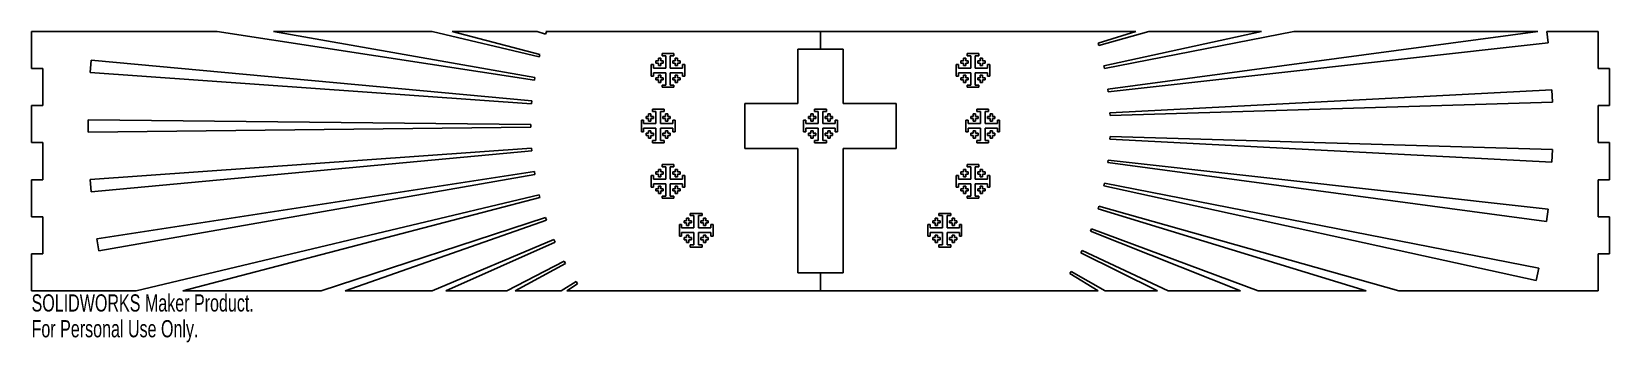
# Model space of a CAD drawing. Header units: inches. Extents: x 0 to 17.5, y -0.6 to 2.9.
import ezdxf

# ---------------------------------------------------------------- set-up
doc = ezdxf.new("R2010")
doc.units = ezdxf.units.IN
doc.header["$MEASUREMENT"] = 0
doc.styles.add('SLDTEXTSTYLE0', font='TXT', dxfattribs={"width": 0.7})

msp = doc.modelspace()

# ---------------------------------------------------------------- linework, layer by layer
at = {"color": 7, "linetype": 'Continuous', "lineweight": 25}
for p, q in [((0, 2.875), (0, 2.464)), ((2.06, 2.875), (0, 2.875)), ((5.577, 2.336), (2.06, 2.875)), ((2.683, 2.875), (5.581, 2.365)), ((4.443, 2.875), (2.683, 2.875)), ((5.629, 2.593), (4.443, 2.875)), ((4.666, 2.875), (5.636, 2.621)), ((5.608, 2.875), (4.666, 2.875)), ((5.701, 2.845), (5.608, 2.875)), ((5.711, 2.873), (5.701, 2.845)), ((12.246, 2.875), (5.704, 2.875)), ((5.704, 2.875), (5.711, 2.873)), ((8.75, 2.678), (8.75, 2.875)), ((11.829, 2.748), (12.246, 2.875)), ((12.39, 2.875), (11.838, 2.719)), ((11.894, 2.494), (13.64, 2.875)), ((14, 2.875), (11.9, 2.465)), ((11.938, 2.235), (16.705, 2.875)), ((13.64, 2.875), (12.39, 2.875)), ((16.705, 2.875), (14, 2.875)), ((16.804, 2.875), (16.819, 2.751)), ((17.375, 2.875), (16.804, 2.875)), ((17.375, 2.464), (17.375, 2.875)), ((6.994, 2.63), (7.123, 2.63)), ((6.994, 2.605), (6.994, 2.63)), ((7.123, 2.63), (7.123, 2.605)), ((9, 2.678), (8.5, 2.678)), ((8.5, 2.678), (8.5, 2.078)), ((9, 2.078), (9, 2.678)), ((10.506, 2.63), (10.377, 2.63)), ((10.377, 2.63), (10.377, 2.605)), ((10.506, 2.605), (10.506, 2.63)), ((11.838, 2.719), (11.829, 2.748)), ((16.819, 2.751), (11.941, 2.206)), ((0, 2.464), (0.125, 2.464)), ((0.125, 2.054), (0.125, 2.464)), ((0.65, 2.421), (0.661, 2.559)), ((0.661, 2.559), (5.548, 2.105)), ((5.636, 2.621), (5.629, 2.593)), ((6.872, 2.508), (6.897, 2.508)), ((6.872, 2.379), (6.872, 2.508)), ((6.897, 2.508), (6.897, 2.469)), ((6.897, 2.469), (7.033, 2.469)), ((6.925, 2.55), (6.953, 2.55)), ((6.925, 2.525), (6.925, 2.55)), ((6.953, 2.525), (6.925, 2.525)), ((6.953, 2.578), (6.978, 2.578)), ((6.953, 2.55), (6.953, 2.578)), ((6.953, 2.497), (6.953, 2.525)), ((6.978, 2.497), (6.953, 2.497)), ((6.978, 2.578), (6.978, 2.55)), ((6.978, 2.55), (7.006, 2.55)), ((6.978, 2.525), (6.978, 2.497)), ((7.006, 2.525), (6.978, 2.525)), ((7.033, 2.605), (6.994, 2.605)), ((7.006, 2.55), (7.006, 2.525)), ((7.033, 2.469), (7.033, 2.605)), ((7.084, 2.605), (7.084, 2.469)), ((7.123, 2.605), (7.084, 2.605)), ((7.084, 2.469), (7.22, 2.469)), ((7.112, 2.55), (7.139, 2.55)), ((7.112, 2.525), (7.112, 2.55)), ((7.139, 2.525), (7.112, 2.525)), ((7.139, 2.578), (7.165, 2.578)), ((7.139, 2.55), (7.139, 2.578)), ((7.139, 2.497), (7.139, 2.525)), ((7.165, 2.497), (7.139, 2.497)), ((7.165, 2.578), (7.165, 2.55)), ((7.165, 2.55), (7.192, 2.55)), ((7.165, 2.525), (7.165, 2.497)), ((7.192, 2.525), (7.165, 2.525)), ((7.192, 2.55), (7.192, 2.525)), ((7.22, 2.508), (7.245, 2.508)), ((7.22, 2.469), (7.22, 2.508)), ((7.245, 2.508), (7.245, 2.379)), ((10.28, 2.508), (10.255, 2.508)), ((10.255, 2.508), (10.255, 2.379)), ((10.28, 2.469), (10.28, 2.508)), ((10.416, 2.469), (10.28, 2.469)), ((10.335, 2.55), (10.308, 2.55)), ((10.308, 2.55), (10.308, 2.525)), ((10.308, 2.525), (10.335, 2.525)), ((10.361, 2.578), (10.335, 2.578)), ((10.335, 2.578), (10.335, 2.55)), ((10.335, 2.525), (10.335, 2.497)), ((10.335, 2.497), (10.361, 2.497)), ((10.361, 2.55), (10.361, 2.578)), ((10.388, 2.55), (10.361, 2.55)), ((10.361, 2.497), (10.361, 2.525)), ((10.361, 2.525), (10.388, 2.525)), ((10.377, 2.605), (10.416, 2.605)), ((10.388, 2.525), (10.388, 2.55)), ((10.416, 2.605), (10.416, 2.469)), ((10.467, 2.469), (10.467, 2.605)), ((10.467, 2.605), (10.506, 2.605)), ((10.603, 2.469), (10.467, 2.469)), ((10.522, 2.55), (10.494, 2.55)), ((10.494, 2.55), (10.494, 2.525)), ((10.494, 2.525), (10.522, 2.525)), ((10.547, 2.578), (10.522, 2.578)), ((10.522, 2.578), (10.522, 2.55)), ((10.522, 2.525), (10.522, 2.497)), ((10.522, 2.497), (10.547, 2.497)), ((10.547, 2.55), (10.547, 2.578)), ((10.575, 2.55), (10.547, 2.55)), ((10.547, 2.497), (10.547, 2.525)), ((10.547, 2.525), (10.575, 2.525)), ((10.575, 2.525), (10.575, 2.55)), ((10.628, 2.508), (10.603, 2.508)), ((10.603, 2.508), (10.603, 2.469)), ((10.628, 2.379), (10.628, 2.508)), ((11.9, 2.465), (11.894, 2.494)), ((17.5, 2.464), (17.375, 2.464)), ((17.5, 2.464), (17.5, 2.054)), ((5.546, 2.075), (0.65, 2.421)), ((5.581, 2.365), (5.577, 2.336)), ((6.897, 2.379), (6.872, 2.379)), ((6.897, 2.418), (6.897, 2.379)), ((7.033, 2.418), (6.897, 2.418)), ((6.925, 2.363), (6.953, 2.363)), ((6.925, 2.338), (6.925, 2.363)), ((6.953, 2.338), (6.925, 2.338)), ((6.953, 2.391), (6.978, 2.391)), ((6.953, 2.363), (6.953, 2.391)), ((6.953, 2.31), (6.953, 2.338)), ((6.978, 2.31), (6.953, 2.31)), ((6.978, 2.391), (6.978, 2.363)), ((6.978, 2.363), (7.006, 2.363)), ((6.978, 2.338), (6.978, 2.31)), ((7.006, 2.338), (6.978, 2.338)), ((6.994, 2.282), (7.033, 2.282)), ((6.994, 2.257), (6.994, 2.282)), ((7.006, 2.363), (7.006, 2.338)), ((7.033, 2.282), (7.033, 2.418)), ((7.084, 2.418), (7.084, 2.282)), ((7.22, 2.418), (7.084, 2.418)), ((7.084, 2.282), (7.123, 2.282)), ((7.112, 2.363), (7.139, 2.363)), ((7.112, 2.338), (7.112, 2.363)), ((7.139, 2.338), (7.112, 2.338)), ((7.123, 2.282), (7.123, 2.257)), ((7.139, 2.391), (7.165, 2.391)), ((7.139, 2.363), (7.139, 2.391)), ((7.139, 2.31), (7.139, 2.338)), ((7.165, 2.31), (7.139, 2.31)), ((7.165, 2.391), (7.165, 2.363)), ((7.165, 2.363), (7.192, 2.363)), ((7.165, 2.338), (7.165, 2.31)), ((7.192, 2.338), (7.165, 2.338)), ((7.192, 2.363), (7.192, 2.338)), ((7.22, 2.379), (7.22, 2.418)), ((7.245, 2.379), (7.22, 2.379)), ((10.255, 2.379), (10.28, 2.379)), ((10.28, 2.379), (10.28, 2.418)), ((10.28, 2.418), (10.416, 2.418)), ((10.335, 2.363), (10.308, 2.363)), ((10.308, 2.363), (10.308, 2.338)), ((10.308, 2.338), (10.335, 2.338)), ((10.361, 2.391), (10.335, 2.391)), ((10.335, 2.391), (10.335, 2.363)), ((10.335, 2.338), (10.335, 2.31)), ((10.335, 2.31), (10.361, 2.31)), ((10.361, 2.363), (10.361, 2.391)), ((10.388, 2.363), (10.361, 2.363)), ((10.361, 2.31), (10.361, 2.338)), ((10.361, 2.338), (10.388, 2.338)), ((10.416, 2.282), (10.377, 2.282)), ((10.377, 2.282), (10.377, 2.257)), ((10.388, 2.338), (10.388, 2.363)), ((10.416, 2.418), (10.416, 2.282)), ((10.467, 2.282), (10.467, 2.418)), ((10.467, 2.418), (10.603, 2.418)), ((10.506, 2.282), (10.467, 2.282)), ((10.494, 2.363), (10.494, 2.338)), ((10.522, 2.363), (10.494, 2.363)), ((10.494, 2.338), (10.522, 2.338)), ((10.506, 2.257), (10.506, 2.282)), ((10.547, 2.391), (10.522, 2.391)), ((10.522, 2.391), (10.522, 2.363)), ((10.522, 2.338), (10.522, 2.31)), ((10.522, 2.31), (10.547, 2.31)), ((10.547, 2.363), (10.547, 2.391)), ((10.575, 2.363), (10.547, 2.363)), ((10.547, 2.31), (10.547, 2.338)), ((10.547, 2.338), (10.575, 2.338)), ((10.575, 2.338), (10.575, 2.363)), ((10.603, 2.418), (10.603, 2.379)), ((10.603, 2.379), (10.628, 2.379)), ((5.548, 2.105), (5.546, 2.075)), ((7.123, 2.257), (6.994, 2.257)), ((10.377, 2.257), (10.506, 2.257)), ((11.941, 2.206), (11.938, 2.235)), ((11.96, 1.974), (16.862, 2.228)), ((16.862, 2.228), (16.868, 2.091)), ((0, 2.054), (0, 1.643)), ((0, 2.054), (0.125, 2.054)), ((6.816, 1.934), (6.844, 1.934)), ((6.816, 1.909), (6.816, 1.934)), ((6.844, 1.962), (6.869, 1.962)), ((6.844, 1.934), (6.844, 1.962)), ((6.869, 1.962), (6.869, 1.934)), ((6.869, 1.934), (6.897, 1.934)), ((6.885, 2.015), (7.015, 2.015)), ((6.885, 1.99), (6.885, 2.015)), ((6.925, 1.99), (6.885, 1.99)), ((6.897, 1.934), (6.897, 1.909)), ((6.925, 1.854), (6.925, 1.99)), ((6.975, 1.99), (6.975, 1.854)), ((7.015, 1.99), (6.975, 1.99)), ((7.003, 1.934), (7.031, 1.934)), ((7.003, 1.909), (7.003, 1.934)), ((7.015, 2.015), (7.015, 1.99)), ((7.031, 1.962), (7.056, 1.962)), ((7.031, 1.934), (7.031, 1.962)), ((7.056, 1.962), (7.056, 1.934)), ((7.056, 1.934), (7.084, 1.934)), ((7.084, 1.934), (7.084, 1.909)), ((7.909, 2.078), (7.909, 1.578)), ((8.5, 2.078), (7.909, 2.078)), ((8.616, 1.934), (8.644, 1.934)), ((8.616, 1.909), (8.616, 1.934)), ((8.644, 1.962), (8.669, 1.962)), ((8.644, 1.934), (8.644, 1.962)), ((8.669, 1.962), (8.669, 1.934)), ((8.669, 1.934), (8.697, 1.934)), ((8.685, 2.015), (8.815, 2.015)), ((8.685, 1.99), (8.685, 2.015)), ((8.725, 1.99), (8.685, 1.99)), ((8.697, 1.934), (8.697, 1.909)), ((8.725, 1.854), (8.725, 1.99)), ((8.775, 1.99), (8.775, 1.854)), ((8.815, 1.99), (8.775, 1.99)), ((8.803, 1.934), (8.831, 1.934)), ((8.803, 1.909), (8.803, 1.934)), ((8.815, 2.015), (8.815, 1.99)), ((8.831, 1.962), (8.856, 1.962)), ((8.831, 1.934), (8.831, 1.962)), ((8.856, 1.962), (8.856, 1.934)), ((8.856, 1.934), (8.884, 1.934)), ((8.884, 1.934), (8.884, 1.909)), ((9.591, 2.078), (9, 2.078)), ((9.591, 1.578), (9.591, 2.078)), ((10.444, 1.934), (10.416, 1.934)), ((10.416, 1.934), (10.416, 1.909)), ((10.469, 1.962), (10.444, 1.962)), ((10.444, 1.962), (10.444, 1.934)), ((10.469, 1.934), (10.469, 1.962)), ((10.497, 1.934), (10.469, 1.934)), ((10.615, 2.015), (10.485, 2.015)), ((10.485, 2.015), (10.485, 1.99)), ((10.485, 1.99), (10.525, 1.99)), ((10.497, 1.909), (10.497, 1.934)), ((10.525, 1.99), (10.525, 1.854)), ((10.575, 1.854), (10.575, 1.99)), ((10.575, 1.99), (10.615, 1.99)), ((10.631, 1.934), (10.603, 1.934)), ((10.603, 1.934), (10.603, 1.909)), ((10.615, 1.99), (10.615, 2.015)), ((10.656, 1.962), (10.631, 1.962)), ((10.631, 1.962), (10.631, 1.934)), ((10.656, 1.934), (10.656, 1.962)), ((10.684, 1.934), (10.656, 1.934)), ((10.684, 1.909), (10.684, 1.934)), ((11.962, 1.944), (11.96, 1.974)), ((16.868, 2.091), (11.962, 1.944)), ((17.5, 2.054), (17.375, 2.054)), ((17.375, 1.643), (17.375, 2.054)), ((0.628, 1.897), (5.536, 1.843)), ((0.628, 1.759), (0.628, 1.897)), ((5.536, 1.813), (0.628, 1.759)), ((5.536, 1.843), (5.536, 1.813)), ((6.763, 1.893), (6.788, 1.893)), ((6.763, 1.764), (6.763, 1.893)), ((6.788, 1.764), (6.763, 1.764)), ((6.788, 1.893), (6.788, 1.854)), ((6.788, 1.854), (6.925, 1.854)), ((6.788, 1.803), (6.788, 1.764)), ((6.925, 1.803), (6.788, 1.803)), ((6.844, 1.909), (6.816, 1.909)), ((6.844, 1.881), (6.844, 1.909)), ((6.869, 1.881), (6.844, 1.881)), ((6.844, 1.775), (6.869, 1.775)), ((6.844, 1.747), (6.844, 1.775)), ((6.869, 1.909), (6.869, 1.881)), ((6.897, 1.909), (6.869, 1.909)), ((6.869, 1.775), (6.869, 1.747)), ((6.925, 1.667), (6.925, 1.803)), ((6.975, 1.854), (7.112, 1.854)), ((6.975, 1.803), (6.975, 1.667)), ((7.112, 1.803), (6.975, 1.803)), ((7.031, 1.909), (7.003, 1.909)), ((7.031, 1.881), (7.031, 1.909)), ((7.056, 1.881), (7.031, 1.881)), ((7.031, 1.775), (7.056, 1.775)), ((7.031, 1.747), (7.031, 1.775)), ((7.056, 1.909), (7.056, 1.881)), ((7.084, 1.909), (7.056, 1.909)), ((7.056, 1.775), (7.056, 1.747)), ((7.112, 1.893), (7.137, 1.893)), ((7.112, 1.854), (7.112, 1.893)), ((7.112, 1.764), (7.112, 1.803)), ((7.137, 1.764), (7.112, 1.764)), ((7.137, 1.893), (7.137, 1.764)), ((8.563, 1.893), (8.588, 1.893)), ((8.563, 1.764), (8.563, 1.893)), ((8.588, 1.764), (8.563, 1.764)), ((8.588, 1.893), (8.588, 1.854)), ((8.588, 1.854), (8.725, 1.854)), ((8.588, 1.803), (8.588, 1.764)), ((8.725, 1.803), (8.588, 1.803)), ((8.644, 1.909), (8.616, 1.909)), ((8.644, 1.881), (8.644, 1.909)), ((8.669, 1.881), (8.644, 1.881)), ((8.644, 1.775), (8.669, 1.775)), ((8.644, 1.747), (8.644, 1.775)), ((8.669, 1.909), (8.669, 1.881)), ((8.697, 1.909), (8.669, 1.909)), ((8.669, 1.775), (8.669, 1.747)), ((8.725, 1.667), (8.725, 1.803)), ((8.775, 1.854), (8.912, 1.854)), ((8.775, 1.803), (8.775, 1.667)), ((8.912, 1.803), (8.775, 1.803)), ((8.831, 1.909), (8.803, 1.909)), ((8.831, 1.881), (8.831, 1.909)), ((8.856, 1.881), (8.831, 1.881)), ((8.831, 1.775), (8.856, 1.775)), ((8.831, 1.747), (8.831, 1.775)), ((8.856, 1.909), (8.856, 1.881)), ((8.884, 1.909), (8.856, 1.909)), ((8.856, 1.775), (8.856, 1.747)), ((8.912, 1.893), (8.937, 1.893)), ((8.912, 1.854), (8.912, 1.893)), ((8.912, 1.764), (8.912, 1.803)), ((8.937, 1.764), (8.912, 1.764)), ((8.937, 1.893), (8.937, 1.764)), ((10.388, 1.893), (10.363, 1.893)), ((10.363, 1.893), (10.363, 1.764)), ((10.363, 1.764), (10.388, 1.764)), ((10.388, 1.854), (10.388, 1.893)), ((10.525, 1.854), (10.388, 1.854)), ((10.388, 1.764), (10.388, 1.803)), ((10.388, 1.803), (10.525, 1.803)), ((10.416, 1.909), (10.444, 1.909)), ((10.444, 1.909), (10.444, 1.881)), ((10.444, 1.881), (10.469, 1.881)), ((10.469, 1.775), (10.444, 1.775)), ((10.444, 1.775), (10.444, 1.747)), ((10.469, 1.881), (10.469, 1.909)), ((10.469, 1.909), (10.497, 1.909)), ((10.469, 1.747), (10.469, 1.775)), ((10.525, 1.803), (10.525, 1.667)), ((10.712, 1.854), (10.575, 1.854)), ((10.575, 1.667), (10.575, 1.803)), ((10.575, 1.803), (10.712, 1.803)), ((10.603, 1.909), (10.631, 1.909)), ((10.631, 1.909), (10.631, 1.881)), ((10.631, 1.881), (10.656, 1.881)), ((10.656, 1.775), (10.631, 1.775)), ((10.631, 1.775), (10.631, 1.747)), ((10.656, 1.881), (10.656, 1.909)), ((10.656, 1.909), (10.684, 1.909)), ((10.656, 1.747), (10.656, 1.775)), ((10.737, 1.893), (10.712, 1.893)), ((10.712, 1.893), (10.712, 1.854)), ((10.712, 1.803), (10.712, 1.764)), ((10.712, 1.764), (10.737, 1.764)), ((10.737, 1.764), (10.737, 1.893)), ((0, 1.643), (0.125, 1.643)), ((0.125, 1.232), (0.125, 1.643)), ((0.65, 1.235), (5.546, 1.581)), ((5.546, 1.581), (5.548, 1.551)), ((6.816, 1.747), (6.844, 1.747)), ((6.816, 1.722), (6.816, 1.747)), ((6.844, 1.722), (6.816, 1.722)), ((6.844, 1.694), (6.844, 1.722)), ((6.869, 1.694), (6.844, 1.694)), ((6.869, 1.747), (6.897, 1.747)), ((6.869, 1.722), (6.869, 1.694)), ((6.897, 1.722), (6.869, 1.722)), ((6.885, 1.667), (6.925, 1.667)), ((6.885, 1.642), (6.885, 1.667)), ((7.015, 1.642), (6.885, 1.642)), ((6.897, 1.747), (6.897, 1.722)), ((6.975, 1.667), (7.015, 1.667)), ((7.003, 1.747), (7.031, 1.747)), ((7.003, 1.722), (7.003, 1.747)), ((7.031, 1.722), (7.003, 1.722)), ((7.015, 1.667), (7.015, 1.642)), ((7.031, 1.694), (7.031, 1.722)), ((7.056, 1.694), (7.031, 1.694)), ((7.056, 1.747), (7.084, 1.747)), ((7.056, 1.722), (7.056, 1.694)), ((7.084, 1.722), (7.056, 1.722)), ((7.084, 1.747), (7.084, 1.722)), ((7.909, 1.578), (8.5, 1.578)), ((8.5, 1.578), (8.5, 0.197)), ((8.616, 1.747), (8.644, 1.747)), ((8.616, 1.722), (8.616, 1.747)), ((8.644, 1.722), (8.616, 1.722)), ((8.644, 1.694), (8.644, 1.722)), ((8.669, 1.694), (8.644, 1.694)), ((8.669, 1.747), (8.697, 1.747)), ((8.669, 1.722), (8.669, 1.694)), ((8.697, 1.722), (8.669, 1.722)), ((8.685, 1.667), (8.725, 1.667)), ((8.685, 1.642), (8.685, 1.667)), ((8.815, 1.642), (8.685, 1.642)), ((8.697, 1.747), (8.697, 1.722)), ((8.775, 1.667), (8.815, 1.667)), ((8.803, 1.747), (8.831, 1.747)), ((8.803, 1.722), (8.803, 1.747)), ((8.831, 1.722), (8.803, 1.722)), ((8.815, 1.667), (8.815, 1.642)), ((8.831, 1.694), (8.831, 1.722)), ((8.856, 1.694), (8.831, 1.694)), ((8.856, 1.747), (8.884, 1.747)), ((8.856, 1.722), (8.856, 1.694)), ((8.884, 1.722), (8.856, 1.722)), ((8.884, 1.747), (8.884, 1.722)), ((9, 0.197), (9, 1.578)), ((9, 1.578), (9.591, 1.578)), ((10.444, 1.747), (10.416, 1.747)), ((10.416, 1.747), (10.416, 1.722)), ((10.416, 1.722), (10.444, 1.722)), ((10.444, 1.722), (10.444, 1.694)), ((10.444, 1.694), (10.469, 1.694)), ((10.497, 1.747), (10.469, 1.747)), ((10.469, 1.694), (10.469, 1.722)), ((10.469, 1.722), (10.497, 1.722)), ((10.525, 1.667), (10.485, 1.667)), ((10.485, 1.667), (10.485, 1.642)), ((10.485, 1.642), (10.615, 1.642)), ((10.497, 1.722), (10.497, 1.747)), ((10.615, 1.667), (10.575, 1.667)), ((10.603, 1.747), (10.603, 1.722)), ((10.631, 1.747), (10.603, 1.747)), ((10.603, 1.722), (10.631, 1.722)), ((10.615, 1.642), (10.615, 1.667)), ((10.631, 1.722), (10.631, 1.694)), ((10.631, 1.694), (10.656, 1.694)), ((10.684, 1.747), (10.656, 1.747)), ((10.656, 1.694), (10.656, 1.722)), ((10.656, 1.722), (10.684, 1.722)), ((10.684, 1.722), (10.684, 1.747)), ((11.96, 1.682), (11.962, 1.712)), ((16.862, 1.428), (11.96, 1.682)), ((11.962, 1.712), (16.868, 1.566)), ((17.5, 1.643), (17.375, 1.643)), ((17.5, 1.643), (17.5, 1.232)), ((5.548, 1.551), (0.661, 1.097)), ((11.938, 1.421), (11.941, 1.45)), ((16.803, 0.768), (11.938, 1.421)), ((11.941, 1.45), (16.819, 0.905)), ((16.868, 1.566), (16.862, 1.428)), ((0, 1.232), (0, 0.821)), ((0, 1.232), (0.125, 1.232)), ((0.661, 1.097), (0.65, 1.235)), ((0.725, 0.577), (5.577, 1.321)), ((5.581, 1.291), (0.747, 0.441)), ((5.577, 1.321), (5.581, 1.291)), ((6.872, 1.277), (6.897, 1.277)), ((6.872, 1.148), (6.872, 1.277)), ((6.897, 1.277), (6.897, 1.238)), ((6.897, 1.238), (7.033, 1.238)), ((6.925, 1.318), (6.953, 1.318)), ((6.925, 1.293), (6.925, 1.318)), ((6.953, 1.293), (6.925, 1.293)), ((6.953, 1.346), (6.978, 1.346)), ((6.953, 1.318), (6.953, 1.346)), ((6.953, 1.265), (6.953, 1.293)), ((6.978, 1.265), (6.953, 1.265)), ((6.978, 1.346), (6.978, 1.318)), ((6.978, 1.318), (7.006, 1.318)), ((6.978, 1.293), (6.978, 1.265)), ((7.006, 1.293), (6.978, 1.293)), ((6.994, 1.399), (7.123, 1.399)), ((6.994, 1.374), (6.994, 1.399)), ((7.033, 1.374), (6.994, 1.374)), ((7.006, 1.318), (7.006, 1.293)), ((7.033, 1.238), (7.033, 1.374)), ((7.084, 1.374), (7.084, 1.238)), ((7.123, 1.374), (7.084, 1.374)), ((7.084, 1.238), (7.22, 1.238)), ((7.112, 1.318), (7.139, 1.318)), ((7.112, 1.293), (7.112, 1.318)), ((7.139, 1.293), (7.112, 1.293)), ((7.123, 1.399), (7.123, 1.374)), ((7.139, 1.346), (7.165, 1.346)), ((7.139, 1.318), (7.139, 1.346)), ((7.139, 1.265), (7.139, 1.293)), ((7.165, 1.265), (7.139, 1.265)), ((7.165, 1.346), (7.165, 1.318)), ((7.165, 1.318), (7.192, 1.318)), ((7.165, 1.293), (7.165, 1.265)), ((7.192, 1.293), (7.165, 1.293)), ((7.192, 1.318), (7.192, 1.293)), ((7.22, 1.277), (7.245, 1.277)), ((7.22, 1.238), (7.22, 1.277)), ((7.245, 1.277), (7.245, 1.148)), ((10.28, 1.277), (10.255, 1.277)), ((10.255, 1.277), (10.255, 1.148)), ((10.28, 1.238), (10.28, 1.277)), ((10.416, 1.238), (10.28, 1.238)), ((10.335, 1.318), (10.308, 1.318)), ((10.308, 1.318), (10.308, 1.293)), ((10.308, 1.293), (10.335, 1.293)), ((10.361, 1.346), (10.335, 1.346)), ((10.335, 1.346), (10.335, 1.318)), ((10.335, 1.293), (10.335, 1.265)), ((10.335, 1.265), (10.361, 1.265)), ((10.361, 1.318), (10.361, 1.346)), ((10.388, 1.318), (10.361, 1.318)), ((10.361, 1.265), (10.361, 1.293)), ((10.361, 1.293), (10.388, 1.293)), ((10.506, 1.399), (10.377, 1.399)), ((10.377, 1.399), (10.377, 1.374)), ((10.377, 1.374), (10.416, 1.374)), ((10.388, 1.293), (10.388, 1.318)), ((10.416, 1.374), (10.416, 1.238)), ((10.467, 1.238), (10.467, 1.374)), ((10.467, 1.374), (10.506, 1.374)), ((10.603, 1.238), (10.467, 1.238)), ((10.522, 1.318), (10.494, 1.318)), ((10.494, 1.318), (10.494, 1.293)), ((10.494, 1.293), (10.522, 1.293)), ((10.506, 1.374), (10.506, 1.399)), ((10.547, 1.346), (10.522, 1.346)), ((10.522, 1.346), (10.522, 1.318)), ((10.522, 1.293), (10.522, 1.265)), ((10.522, 1.265), (10.547, 1.265)), ((10.547, 1.318), (10.547, 1.346)), ((10.575, 1.318), (10.547, 1.318)), ((10.547, 1.265), (10.547, 1.293)), ((10.547, 1.293), (10.575, 1.293)), ((10.575, 1.293), (10.575, 1.318)), ((10.628, 1.277), (10.603, 1.277)), ((10.603, 1.277), (10.603, 1.238)), ((10.628, 1.148), (10.628, 1.277)), ((17.5, 1.232), (17.375, 1.232)), ((17.375, 0.821), (17.375, 1.232)), ((1.162, 0), (5.629, 1.064)), ((5.629, 1.064), (5.636, 1.035)), ((6.897, 1.148), (6.872, 1.148)), ((6.897, 1.187), (6.897, 1.148)), ((7.033, 1.187), (6.897, 1.187)), ((6.925, 1.132), (6.953, 1.132)), ((6.925, 1.107), (6.925, 1.132)), ((6.953, 1.107), (6.925, 1.107)), ((6.953, 1.16), (6.978, 1.16)), ((6.953, 1.132), (6.953, 1.16)), ((6.953, 1.079), (6.953, 1.107)), ((6.978, 1.079), (6.953, 1.079)), ((6.978, 1.16), (6.978, 1.132)), ((6.978, 1.132), (7.006, 1.132)), ((6.978, 1.107), (6.978, 1.079)), ((7.006, 1.107), (6.978, 1.107)), ((6.994, 1.051), (7.033, 1.051)), ((6.994, 1.026), (6.994, 1.051)), ((7.006, 1.132), (7.006, 1.107)), ((7.033, 1.051), (7.033, 1.187)), ((7.084, 1.187), (7.084, 1.051)), ((7.22, 1.187), (7.084, 1.187)), ((7.084, 1.051), (7.123, 1.051)), ((7.112, 1.132), (7.139, 1.132)), ((7.112, 1.107), (7.112, 1.132)), ((7.139, 1.107), (7.112, 1.107)), ((7.123, 1.051), (7.123, 1.026)), ((7.139, 1.16), (7.165, 1.16)), ((7.139, 1.132), (7.139, 1.16)), ((7.139, 1.079), (7.139, 1.107)), ((7.165, 1.079), (7.139, 1.079)), ((7.165, 1.16), (7.165, 1.132)), ((7.165, 1.132), (7.192, 1.132)), ((7.165, 1.107), (7.165, 1.079)), ((7.192, 1.107), (7.165, 1.107)), ((7.192, 1.132), (7.192, 1.107)), ((7.22, 1.148), (7.22, 1.187)), ((7.245, 1.148), (7.22, 1.148)), ((10.255, 1.148), (10.28, 1.148)), ((10.28, 1.148), (10.28, 1.187)), ((10.28, 1.187), (10.416, 1.187)), ((10.335, 1.132), (10.308, 1.132)), ((10.308, 1.132), (10.308, 1.107)), ((10.308, 1.107), (10.335, 1.107)), ((10.361, 1.16), (10.335, 1.16)), ((10.335, 1.16), (10.335, 1.132)), ((10.335, 1.107), (10.335, 1.079)), ((10.335, 1.079), (10.361, 1.079)), ((10.361, 1.132), (10.361, 1.16)), ((10.388, 1.132), (10.361, 1.132)), ((10.361, 1.079), (10.361, 1.107)), ((10.361, 1.107), (10.388, 1.107)), ((10.416, 1.051), (10.377, 1.051)), ((10.377, 1.051), (10.377, 1.026)), ((10.388, 1.107), (10.388, 1.132)), ((10.416, 1.187), (10.416, 1.051)), ((10.467, 1.051), (10.467, 1.187)), ((10.467, 1.187), (10.603, 1.187)), ((10.506, 1.051), (10.467, 1.051)), ((10.494, 1.132), (10.494, 1.107)), ((10.522, 1.132), (10.494, 1.132)), ((10.494, 1.107), (10.522, 1.107)), ((10.506, 1.026), (10.506, 1.051)), ((10.547, 1.16), (10.522, 1.16)), ((10.522, 1.16), (10.522, 1.132)), ((10.522, 1.107), (10.522, 1.079)), ((10.522, 1.079), (10.547, 1.079)), ((10.547, 1.132), (10.547, 1.16)), ((10.575, 1.132), (10.547, 1.132)), ((10.547, 1.079), (10.547, 1.107)), ((10.547, 1.107), (10.575, 1.107)), ((10.575, 1.107), (10.575, 1.132)), ((10.603, 1.187), (10.603, 1.148)), ((10.603, 1.148), (10.628, 1.148)), ((11.894, 1.163), (11.9, 1.192)), ((16.689, 0.115), (11.894, 1.163)), ((11.9, 1.192), (16.717, 0.25)), ((5.636, 1.035), (1.679, 0)), ((7.123, 1.026), (6.994, 1.026)), ((10.377, 1.026), (10.506, 1.026)), ((11.829, 0.909), (11.838, 0.937)), ((14.802, 0), (11.829, 0.909)), ((11.838, 0.937), (15.164, 0)), ((16.819, 0.905), (16.803, 0.768)), ((0, 0.821), (0.125, 0.821)), ((0.125, 0.411), (0.125, 0.821)), ((3.213, 0), (5.701, 0.812)), ((5.711, 0.784), (3.477, 0)), ((5.701, 0.812), (5.711, 0.784)), ((7.185, 0.736), (7.21, 0.736)), ((7.185, 0.606), (7.185, 0.736)), ((7.21, 0.736), (7.21, 0.697)), ((7.237, 0.777), (7.265, 0.777)), ((7.237, 0.752), (7.237, 0.777)), ((7.265, 0.752), (7.237, 0.752)), ((7.265, 0.805), (7.29, 0.805)), ((7.265, 0.777), (7.265, 0.805)), ((7.265, 0.724), (7.265, 0.752)), ((7.29, 0.724), (7.265, 0.724)), ((7.29, 0.805), (7.29, 0.777)), ((7.29, 0.777), (7.318, 0.777)), ((7.29, 0.752), (7.29, 0.724)), ((7.318, 0.752), (7.29, 0.752)), ((7.306, 0.858), (7.436, 0.858)), ((7.306, 0.833), (7.306, 0.858)), ((7.346, 0.833), (7.306, 0.833)), ((7.318, 0.777), (7.318, 0.752)), ((7.346, 0.697), (7.346, 0.833)), ((7.397, 0.833), (7.397, 0.697)), ((7.436, 0.833), (7.397, 0.833)), ((7.424, 0.777), (7.452, 0.777)), ((7.424, 0.752), (7.424, 0.777)), ((7.452, 0.752), (7.424, 0.752)), ((7.436, 0.858), (7.436, 0.833)), ((7.452, 0.805), (7.477, 0.805)), ((7.452, 0.777), (7.452, 0.805)), ((7.452, 0.724), (7.452, 0.752)), ((7.477, 0.724), (7.452, 0.724)), ((7.477, 0.805), (7.477, 0.777)), ((7.477, 0.777), (7.505, 0.777)), ((7.477, 0.752), (7.477, 0.724)), ((7.505, 0.752), (7.477, 0.752)), ((7.505, 0.777), (7.505, 0.752)), ((7.533, 0.736), (7.558, 0.736)), ((7.533, 0.697), (7.533, 0.736)), ((7.558, 0.736), (7.558, 0.606)), ((9.967, 0.736), (9.942, 0.736)), ((9.942, 0.736), (9.942, 0.606)), ((9.967, 0.697), (9.967, 0.736)), ((10.023, 0.777), (9.995, 0.777)), ((9.995, 0.777), (9.995, 0.752)), ((9.995, 0.752), (10.023, 0.752)), ((10.048, 0.805), (10.023, 0.805)), ((10.023, 0.805), (10.023, 0.777)), ((10.023, 0.752), (10.023, 0.724)), ((10.023, 0.724), (10.048, 0.724)), ((10.048, 0.777), (10.048, 0.805)), ((10.076, 0.777), (10.048, 0.777)), ((10.048, 0.724), (10.048, 0.752)), ((10.048, 0.752), (10.076, 0.752)), ((10.194, 0.858), (10.064, 0.858)), ((10.064, 0.858), (10.064, 0.833)), ((10.064, 0.833), (10.103, 0.833)), ((10.076, 0.752), (10.076, 0.777)), ((10.103, 0.833), (10.103, 0.697)), ((10.154, 0.697), (10.154, 0.833)), ((10.154, 0.833), (10.194, 0.833)), ((10.21, 0.777), (10.182, 0.777)), ((10.182, 0.777), (10.182, 0.752)), ((10.182, 0.752), (10.21, 0.752)), ((10.194, 0.833), (10.194, 0.858)), ((10.235, 0.805), (10.21, 0.805)), ((10.21, 0.805), (10.21, 0.777)), ((10.21, 0.752), (10.21, 0.724)), ((10.21, 0.724), (10.235, 0.724)), ((10.235, 0.777), (10.235, 0.805)), ((10.263, 0.777), (10.235, 0.777)), ((10.235, 0.724), (10.235, 0.752)), ((10.235, 0.752), (10.263, 0.752)), ((10.263, 0.752), (10.263, 0.777)), ((10.315, 0.736), (10.29, 0.736)), ((10.29, 0.736), (10.29, 0.697)), ((10.315, 0.606), (10.315, 0.736)), ((17.5, 0.821), (17.375, 0.821)), ((17.5, 0.821), (17.5, 0.411)), ((0.747, 0.441), (0.725, 0.577)), ((4.443, 0), (5.794, 0.567)), ((5.806, 0.54), (4.595, 0)), ((5.794, 0.567), (5.806, 0.54)), ((7.21, 0.606), (7.185, 0.606)), ((7.21, 0.697), (7.346, 0.697)), ((7.21, 0.646), (7.21, 0.606)), ((7.346, 0.646), (7.21, 0.646)), ((7.237, 0.59), (7.265, 0.59)), ((7.237, 0.565), (7.237, 0.59)), ((7.265, 0.565), (7.237, 0.565)), ((7.265, 0.618), (7.29, 0.618)), ((7.265, 0.59), (7.265, 0.618)), ((7.265, 0.537), (7.265, 0.565)), ((7.29, 0.537), (7.265, 0.537)), ((7.29, 0.618), (7.29, 0.59)), ((7.29, 0.59), (7.318, 0.59)), ((7.29, 0.565), (7.29, 0.537)), ((7.318, 0.565), (7.29, 0.565)), ((7.318, 0.59), (7.318, 0.565)), ((7.346, 0.51), (7.346, 0.646)), ((7.397, 0.697), (7.533, 0.697)), ((7.397, 0.646), (7.397, 0.51)), ((7.533, 0.646), (7.397, 0.646)), ((7.424, 0.59), (7.452, 0.59)), ((7.424, 0.565), (7.424, 0.59)), ((7.452, 0.565), (7.424, 0.565)), ((7.452, 0.618), (7.477, 0.618)), ((7.452, 0.59), (7.452, 0.618)), ((7.452, 0.537), (7.452, 0.565)), ((7.477, 0.537), (7.452, 0.537)), ((7.477, 0.618), (7.477, 0.59)), ((7.477, 0.59), (7.505, 0.59)), ((7.477, 0.565), (7.477, 0.537)), ((7.505, 0.565), (7.477, 0.565)), ((7.505, 0.59), (7.505, 0.565)), ((7.533, 0.606), (7.533, 0.646)), ((7.558, 0.606), (7.533, 0.606)), ((9.942, 0.606), (9.967, 0.606)), ((10.103, 0.697), (9.967, 0.697)), ((9.967, 0.606), (9.967, 0.646)), ((9.967, 0.646), (10.103, 0.646)), ((10.023, 0.59), (9.995, 0.59)), ((9.995, 0.59), (9.995, 0.565)), ((9.995, 0.565), (10.023, 0.565)), ((10.048, 0.618), (10.023, 0.618)), ((10.023, 0.618), (10.023, 0.59)), ((10.023, 0.565), (10.023, 0.537)), ((10.023, 0.537), (10.048, 0.537)), ((10.048, 0.59), (10.048, 0.618)), ((10.076, 0.59), (10.048, 0.59)), ((10.048, 0.537), (10.048, 0.565)), ((10.048, 0.565), (10.076, 0.565)), ((10.076, 0.565), (10.076, 0.59)), ((10.103, 0.646), (10.103, 0.51)), ((10.29, 0.697), (10.154, 0.697)), ((10.154, 0.51), (10.154, 0.646)), ((10.154, 0.646), (10.29, 0.646)), ((10.182, 0.59), (10.182, 0.565)), ((10.21, 0.59), (10.182, 0.59)), ((10.182, 0.565), (10.21, 0.565)), ((10.235, 0.618), (10.21, 0.618)), ((10.21, 0.618), (10.21, 0.59)), ((10.21, 0.565), (10.21, 0.537)), ((10.21, 0.537), (10.235, 0.537)), ((10.235, 0.59), (10.235, 0.618)), ((10.263, 0.59), (10.235, 0.59)), ((10.235, 0.537), (10.235, 0.565)), ((10.235, 0.565), (10.263, 0.565)), ((10.263, 0.565), (10.263, 0.59)), ((10.29, 0.646), (10.29, 0.606)), ((10.29, 0.606), (10.315, 0.606)), ((11.744, 0.661), (11.755, 0.688)), ((13.407, 0), (11.744, 0.661)), ((11.755, 0.688), (13.605, 0)), ((0, 0.411), (0, 0)), ((0, 0.411), (0.125, 0.411)), ((7.306, 0.51), (7.346, 0.51)), ((7.306, 0.485), (7.306, 0.51)), ((7.436, 0.485), (7.306, 0.485)), ((7.397, 0.51), (7.436, 0.51)), ((7.436, 0.51), (7.436, 0.485)), ((10.103, 0.51), (10.064, 0.51)), ((10.064, 0.51), (10.064, 0.485)), ((10.064, 0.485), (10.194, 0.485)), ((10.194, 0.51), (10.154, 0.51)), ((10.194, 0.485), (10.194, 0.51)), ((11.639, 0.421), (11.652, 0.447)), ((12.488, 0), (11.639, 0.421)), ((11.652, 0.447), (12.607, 0)), ((17.5, 0.411), (17.375, 0.411)), ((17.375, 0), (17.375, 0.411)), ((5.271, 0), (5.907, 0.33)), ((5.921, 0.304), (5.365, 0)), ((5.907, 0.33), (5.921, 0.304)), ((8.5, 0.197), (9, 0.197)), ((8.75, 0), (8.75, 0.197)), ((11.515, 0.19), (11.53, 0.215)), ((11.83, 0), (11.515, 0.19)), ((11.53, 0.215), (11.906, 0)), ((16.717, 0.25), (16.689, 0.115)), ((0, 0), (1.162, 0)), ((1.679, 0), (3.213, 0)), ((3.477, 0), (4.443, 0)), ((4.595, 0), (5.271, 0)), ((5.365, 0), (5.874, 0)), ((5.874, 0), (6.039, 0.103)), ((6.055, 0.078), (5.936, 0)), ((5.936, 0), (11.83, 0)), ((6.039, 0.103), (6.055, 0.078)), ((11.906, 0), (12.488, 0)), ((12.607, 0), (13.407, 0)), ((13.605, 0), (14.802, 0)), ((15.164, 0), (17.375, 0))]:
    msp.add_line(p, q, dxfattribs=at)

# ---------------------------------------------------------------- texts
at = {"color": 7, "linetype": 'Continuous', "char_height": 0.1903, "attachment_point": 1, "style": 'SLDTEXTSTYLE0'}
for s, insert in [('SOLIDWORKS Maker Product.', (0, -0.04)), ('For Personal Use Only.', (0, -0.326))]:
    msp.add_mtext(s, dxfattribs=dict(at, insert=insert))

doc.saveas('drawing.dxf')
